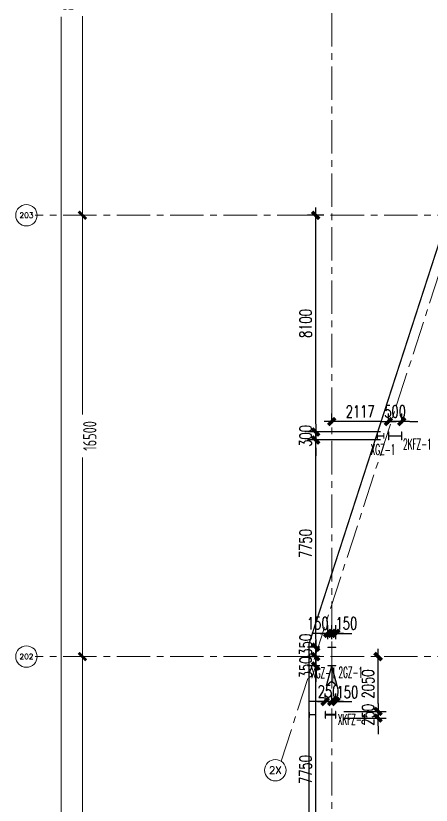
# Model space of a CAD drawing. Extents: x -1201378 to 2367219, y -619313 to 244905.
# Drawn here: x 48120 to 63660, y -53156 to -23640 of the extents above; entities that cross this region are included whole.
import ezdxf
from ezdxf.enums import TextEntityAlignment as Align

# ---------------------------------------------------------------- set-up
doc = ezdxf.new("R2010")
doc.units = 0
doc.header["$LTSCALE"] = 1000
doc.linetypes.add('CENTER', pattern=[2, 1.25, -0.25, 0.25, -0.25])
doc.linetypes.add('HIDDEN', pattern=[0.375, 0.25, -0.125])
doc.layers.get('0').update_dxf_attribs({"linetype": 'CONTINUOUS'})
doc.layers.get('Defpoints').update_dxf_attribs({"linetype": 'CONTINUOUS'})
for name, color, linetype in [('A-AXIS-DP', 126, 'CONTINUOUS'), ('S-CJGC', 5, 'CONTINUOUS'), ('S-DIMZ', 115, 'CONTINUOUS'), ('S-SGJ', 21, 'CONTINUOUS'), ('S-SHAPE2', 165, 'HIDDEN')]:
    doc.layers.add(name, color=color, linetype=linetype)
for name, color, linetype, lineweight in [('S-axis', 111, 'CONTINUOUS', 0), ('S-col', 2, 'CONTINUOUS', 0), ('S-dote', 5, 'CENTER', 0)]:
    doc.layers.add(name, color=color, linetype=linetype, lineweight=lineweight)
doc.styles.add('_TCH_AXIS', font='COMPLEX', dxfattribs={"bigfont": 'GBCBIG'})
doc.styles.add('SS1', font='tj-romans1.shx', dxfattribs={"width": 0.7, "bigfont": 'tj-hztxt1.shx'})
doc.styles.add('TSSD_Dimension', font='tssdeng.shx', dxfattribs={"width": 0.7, "bigfont": 'hztxt.shx'})
doc.dimstyles.new('S-150-ARCHI', dxfattribs={"dimscale": 150, "dimtxt": 3, "dimasz": 2, "dimexe": 2, "dimexo": 2, "dimgap": 1, "dimtad": 1, "dimdec": 0, "dimzin": 0, "dimdsep": 46, "dimtxsty": 'SS1', "dimblk1": 'TT', "dimblk2": 'TT', "dimsah": 1, "dimcen": 1, "dimclrd": 256, "dimclre": 256, "dimclrt": 256, "dimadec": 0, "dimazin": 0, "dimtfac": 1, "dimtdec": 0, "dimtix": 1, "dimtmove": 2, "dimatfit": 0, "dimldrblk": 'TT', "dimfxl": 2, "dimtolj": 1, "dimtzin": 0, "dimarcsym": 0})
doc.dimstyles.new('TSSD_200_200', dxfattribs={"dimtxt": 500, "dimasz": 200, "dimexe": 200, "dimexo": 500, "dimgap": 200, "dimtad": 1, "dimdec": 0, "dimzin": 0, "dimdsep": 46, "dimtxsty": 'TSSD_Dimension', "dimblk": 'ARCHTICK', "dimcen": 0, "dimdle": 200, "dimclrt": 7, "dimadec": 0, "dimazin": 0, "dimtfac": 1, "dimtdec": 0, "dimtix": 1, "dimtmove": 2, "dimatfit": 3, "dimfxl": 1, "dimtolj": 1, "dimtzin": 0, "dimarcsym": 0})

# ---------------------------------------------------------------- blocks, each defined once
blk = doc.blocks.new('_ArchTick')
at = {"color": 0, "linetype": 'ByBlock', "const_width": 0.5}
blk.add_lwpolyline([(-0.71, -0.71), (0.71, 0.71)], dxfattribs=at)
blk = doc.blocks.new('*D60')
at = {"layer": 'Defpoints', "color": 0, "transparency": 16777216}
for p in [(-248565, -247598), (-249387, -264098), (-248565, -264098)]:
    blk.add_point(p, dxfattribs=at)
at = {"layer": 'S-axis', "color": 0, "lineweight": -2, "transparency": 16777216}
for p, q in [((-249065, -247598), (-249587, -247598)), ((-249387, -247398), (-249387, -255042)), ((-249387, -264298), (-249387, -256654)), ((-249065, -264098), (-249587, -264098))]:
    blk.add_line(p, q, dxfattribs=at)
at = {"layer": 'S-axis', "color": 0, "lineweight": -2, "transparency": 16777216, "xscale": 200, "yscale": 200, "zscale": 200}
for p, rotation in [((-249387, -247598), 90), ((-249387, -264098), 270)]:
    blk.add_blockref('_ArchTick', p, dxfattribs=dict(at, rotation=rotation))
at = {"layer": 'S-axis', "color": 7, "transparency": 16777216, "insert": (-249112, -255848), "char_height": 500, "attachment_point": 5, "rotation": 90, "style": 'TSSD_Dimension'}
blk.add_mtext('\\A1;16500', dxfattribs=at)
blk = doc.blocks.new('*D61')
at = {"layer": 'Defpoints', "color": 0, "transparency": 16777216}
for p in [(-248565, -231098), (-249387, -247598), (-248565, -247598)]:
    blk.add_point(p, dxfattribs=at)
at = {"layer": 'S-axis', "color": 0, "lineweight": -2, "transparency": 16777216}
for p, q in [((-249065, -231098), (-249587, -231098)), ((-249387, -230898), (-249387, -238542)), ((-249387, -247798), (-249387, -240154)), ((-249065, -247598), (-249587, -247598))]:
    blk.add_line(p, q, dxfattribs=at)
at = {"layer": 'S-axis', "color": 0, "lineweight": -2, "transparency": 16777216, "xscale": 200, "yscale": 200, "zscale": 200}
for p, rotation in [((-249387, -231098), 90), ((-249387, -247598), 270)]:
    blk.add_blockref('_ArchTick', p, dxfattribs=dict(at, rotation=rotation))
at = {"layer": 'S-axis', "color": 7, "transparency": 16777216, "insert": (-249112, -239348), "char_height": 500, "attachment_point": 5, "rotation": 90, "style": 'TSSD_Dimension'}
blk.add_mtext('\\A1;16500', dxfattribs=at)
blk = doc.blocks.new('*D62')
at = {"layer": 'Defpoints', "color": 0, "transparency": 16777216}
for p in [(-248565, -214598), (-249387, -231098), (-248565, -231098)]:
    blk.add_point(p, dxfattribs=at)
at = {"layer": 'S-axis', "color": 0, "lineweight": -2, "transparency": 16777216}
for p, q in [((-249387, -214398), (-249387, -222042)), ((-249065, -214598), (-249587, -214598)), ((-249387, -231298), (-249387, -223654)), ((-249065, -231098), (-249587, -231098))]:
    blk.add_line(p, q, dxfattribs=at)
at = {"layer": 'S-axis', "color": 0, "lineweight": -2, "transparency": 16777216, "xscale": 200, "yscale": 200, "zscale": 200}
for p, rotation in [((-249387, -214598), 90), ((-249387, -231098), 270)]:
    blk.add_blockref('_ArchTick', p, dxfattribs=dict(at, rotation=rotation))
at = {"layer": 'S-axis', "color": 7, "transparency": 16777216, "insert": (-249112, -222848), "char_height": 500, "attachment_point": 5, "rotation": 90, "style": 'TSSD_Dimension'}
blk.add_mtext('\\A1;16500', dxfattribs=at)
blk = doc.blocks.new('*D114')
at = {"layer": 'Defpoints', "color": 0, "transparency": 16777216}
for p in [(-248665, -180948), (-250187, -264748), (-248665, -264748)]:
    blk.add_point(p, dxfattribs=at)
at = {"layer": 'S-axis', "color": 0, "lineweight": -2, "transparency": 16777216}
for p, q in [((-250187, -180748), (-250187, -222015)), ((-249165, -180948), (-250387, -180948)), ((-250187, -264948), (-250187, -223681)), ((-249165, -264748), (-250387, -264748))]:
    blk.add_line(p, q, dxfattribs=at)
at = {"layer": 'S-axis', "color": 0, "lineweight": -2, "transparency": 16777216, "xscale": 200, "yscale": 200, "zscale": 200}
for p, rotation in [((-250187, -180948), 90), ((-250187, -264748), 270)]:
    blk.add_blockref('_ArchTick', p, dxfattribs=dict(at, rotation=rotation))
at = {"layer": 'S-axis', "color": 7, "transparency": 16777216, "insert": (-249912, -222848), "char_height": 500, "attachment_point": 5, "rotation": 90, "style": 'TSSD_Dimension'}
blk.add_mtext('\\A1;83800', dxfattribs=at)
blk = doc.blocks.new('nt66')
at = {"layer": 'S-col'}
blk.add_lwpolyline([(-195790, 766820), (-195490, 766820), (-195490, 766808), (-195636, 766808), (-195636, 766132), (-195490, 766132), (-195490, 766120), (-195790, 766120), (-195790, 766132), (-195644, 766132), (-195644, 766808), (-195790, 766808)], close=True, dxfattribs=at)
blk = doc.blocks.new('33333')
blk.add_blockref('nt66', (-89514, -109900))
blk = doc.blocks.new('TT')
blk.add_line((-0.969, 0), (0.969, 0))
at = {"const_width": 0.45}
blk.add_lwpolyline([(-0.442, -0.442), (0.442, 0.442)], dxfattribs=at)
blk = doc.blocks.new('*D4441')
at = {"layer": 'Defpoints', "color": 0, "transparency": 16777216}
for p in [(59942, -46730), (59942, -47248), (60092, -47248)]:
    blk.add_point(p, dxfattribs=at)
at = {"layer": 'S-DIMZ', "lineweight": -2, "transparency": 16777216}
for p, q in [((59942, -46948), (59942, -46430)), ((60092, -46948), (60092, -46430)), ((59642, -46730), (59342, -46730)), ((60092, -46730), (59942, -46730)), ((60392, -46730), (60692, -46730))]:
    blk.add_line(p, q, dxfattribs=at)
at = {"layer": 'S-DIMZ', "lineweight": -2, "transparency": 16777216, "xscale": 300, "yscale": 300, "zscale": 300}
blk.add_blockref('TT', (59942, -46730), dxfattribs=at)
at = {"layer": 'S-DIMZ', "lineweight": -2, "transparency": 16777216, "xscale": 300, "yscale": 300, "zscale": 300, "rotation": 180}
blk.add_blockref('TT', (60092, -46730), dxfattribs=at)
at = {"layer": 'S-DIMZ', "transparency": 16777216, "insert": (60485, -46355), "char_height": 450, "attachment_point": 5, "style": 'SS1'}
blk.add_mtext('\\A1;150', dxfattribs=at)
blk = doc.blocks.new('*D4442')
at = {"layer": 'Defpoints', "color": 0, "transparency": 16777216}
for p in [(59792, -46730), (59792, -47248), (59942, -47248)]:
    blk.add_point(p, dxfattribs=at)
at = {"layer": 'S-DIMZ', "lineweight": -2, "transparency": 16777216}
for p, q in [((59792, -46948), (59792, -46430)), ((59942, -46948), (59942, -46430)), ((59492, -46730), (59192, -46730)), ((59942, -46730), (59792, -46730)), ((60242, -46730), (60542, -46730))]:
    blk.add_line(p, q, dxfattribs=at)
at = {"layer": 'S-DIMZ', "lineweight": -2, "transparency": 16777216, "xscale": 300, "yscale": 300, "zscale": 300}
blk.add_blockref('TT', (59792, -46730), dxfattribs=at)
at = {"layer": 'S-DIMZ', "lineweight": -2, "transparency": 16777216, "xscale": 300, "yscale": 300, "zscale": 300, "rotation": 180}
blk.add_blockref('TT', (59942, -46730), dxfattribs=at)
at = {"layer": 'S-DIMZ', "transparency": 16777216, "insert": (59416, -46355), "char_height": 450, "attachment_point": 5, "style": 'SS1'}
blk.add_mtext('\\A1;150', dxfattribs=at)
blk = doc.blocks.new('*D4443')
at = {"layer": 'Defpoints', "color": 0, "transparency": 16777216}
for p in [(59792, -47248), (59338, -47598), (59792, -47598)]:
    blk.add_point(p, dxfattribs=at)
at = {"layer": 'S-DIMZ', "lineweight": -2, "transparency": 16777216}
for p, q in [((59338, -46948), (59338, -46648)), ((59492, -47248), (59038, -47248)), ((59338, -47248), (59338, -47598)), ((59492, -47598), (59038, -47598)), ((59338, -47898), (59338, -48198))]:
    blk.add_line(p, q, dxfattribs=at)
at = {"layer": 'S-DIMZ', "lineweight": -2, "transparency": 16777216, "xscale": 300, "yscale": 300, "zscale": 300}
for p, rotation in [((59338, -47248), 270), ((59338, -47598), 90)]:
    blk.add_blockref('TT', p, dxfattribs=dict(at, rotation=rotation))
at = {"layer": 'S-DIMZ', "transparency": 16777216, "insert": (58963, -47155), "char_height": 450, "attachment_point": 5, "rotation": 90, "style": 'SS1'}
blk.add_mtext('\\A1;350', dxfattribs=at)
blk = doc.blocks.new('*D4444')
at = {"layer": 'Defpoints', "color": 0, "transparency": 16777216}
for p in [(59792, -47598), (59338, -47948), (59792, -47948)]:
    blk.add_point(p, dxfattribs=at)
at = {"layer": 'S-DIMZ', "lineweight": -2, "transparency": 16777216}
for p, q in [((59338, -47298), (59338, -46998)), ((59492, -47598), (59038, -47598)), ((59338, -47598), (59338, -47948)), ((59492, -47948), (59038, -47948)), ((59338, -48248), (59338, -48548))]:
    blk.add_line(p, q, dxfattribs=at)
at = {"layer": 'S-DIMZ', "lineweight": -2, "transparency": 16777216, "xscale": 300, "yscale": 300, "zscale": 300}
for p, rotation in [((59338, -47598), 270), ((59338, -47948), 90)]:
    blk.add_blockref('TT', p, dxfattribs=dict(at, rotation=rotation))
at = {"layer": 'S-DIMZ', "transparency": 16777216, "insert": (58963, -48002), "char_height": 450, "attachment_point": 5, "rotation": 90, "style": 'SS1'}
blk.add_mtext('\\A1;350', dxfattribs=at)
blk = doc.blocks.new('*D4775')
at = {"layer": 'Defpoints', "color": 0, "transparency": 16777216}
for p in [(59338, -47948), (59792, -47948), (59692, -55698)]:
    blk.add_point(p, dxfattribs=at)
at = {"layer": 'S-DIMZ', "lineweight": -2, "transparency": 16777216}
for p, q in [((59492, -47948), (59038, -47948)), ((59338, -55398), (59338, -48248)), ((59392, -55698), (59038, -55698))]:
    blk.add_line(p, q, dxfattribs=at)
at = {"layer": 'S-DIMZ', "lineweight": -2, "transparency": 16777216, "xscale": 300, "yscale": 300, "zscale": 300}
for p, rotation in [((59338, -47948), 90), ((59338, -55698), 270)]:
    blk.add_blockref('TT', p, dxfattribs=dict(at, rotation=rotation))
at = {"layer": 'S-DIMZ', "transparency": 16777216, "insert": (58963, -51823), "char_height": 450, "attachment_point": 5, "rotation": 90, "style": 'SS1'}
blk.add_mtext('\\A1;7750', dxfattribs=at)
blk = doc.blocks.new('*D4776')
at = {"layer": 'Defpoints', "color": 0, "transparency": 16777216}
for p in [(59338, -39498), (62059, -39498), (59792, -47248)]:
    blk.add_point(p, dxfattribs=at)
at = {"layer": 'S-DIMZ', "lineweight": -2, "transparency": 16777216}
for p, q in [((61759, -39498), (59038, -39498)), ((59338, -46948), (59338, -39798)), ((59492, -47248), (59038, -47248))]:
    blk.add_line(p, q, dxfattribs=at)
at = {"layer": 'S-DIMZ', "lineweight": -2, "transparency": 16777216, "xscale": 300, "yscale": 300, "zscale": 300}
for p, rotation in [((59338, -39498), 90), ((59338, -47248), 270)]:
    blk.add_blockref('TT', p, dxfattribs=dict(at, rotation=rotation))
at = {"layer": 'S-DIMZ', "transparency": 16777216, "insert": (58963, -43373), "char_height": 450, "attachment_point": 5, "rotation": 90, "style": 'SS1'}
blk.add_mtext('\\A1;7750', dxfattribs=at)
blk = doc.blocks.new('*D4777')
at = {"layer": 'Defpoints', "color": 0, "transparency": 16777216}
for p in [(59338, -39198), (62059, -39198), (62059, -39498)]:
    blk.add_point(p, dxfattribs=at)
at = {"layer": 'S-DIMZ', "lineweight": -2, "transparency": 16777216}
for p, q in [((59338, -38898), (59338, -38598)), ((61759, -39198), (59038, -39198)), ((59338, -39498), (59338, -39198)), ((61759, -39498), (59038, -39498)), ((59338, -39798), (59338, -40098))]:
    blk.add_line(p, q, dxfattribs=at)
at = {"layer": 'S-DIMZ', "lineweight": -2, "transparency": 16777216, "xscale": 300, "yscale": 300, "zscale": 300}
for p, rotation in [((59338, -39198), 270), ((59338, -39498), 90)]:
    blk.add_blockref('TT', p, dxfattribs=dict(at, rotation=rotation))
at = {"layer": 'S-DIMZ', "transparency": 16777216, "insert": (58963, -39348), "char_height": 450, "attachment_point": 5, "rotation": 90, "style": 'SS1'}
blk.add_mtext('\\A1;300', dxfattribs=at)
blk = doc.blocks.new('*D4778')
at = {"layer": 'Defpoints', "color": 0, "transparency": 16777216}
for p in [(59338, -31098), (59942, -31098), (62059, -39198)]:
    blk.add_point(p, dxfattribs=at)
at = {"layer": 'S-DIMZ', "lineweight": -2, "transparency": 16777216}
for p, q in [((59642, -31098), (59038, -31098)), ((59338, -38898), (59338, -31398)), ((61759, -39198), (59038, -39198))]:
    blk.add_line(p, q, dxfattribs=at)
at = {"layer": 'S-DIMZ', "lineweight": -2, "transparency": 16777216, "xscale": 300, "yscale": 300, "zscale": 300}
for p, rotation in [((59338, -31098), 90), ((59338, -39198), 270)]:
    blk.add_blockref('TT', p, dxfattribs=dict(at, rotation=rotation))
at = {"layer": 'S-DIMZ', "transparency": 16777216, "insert": (58963, -35148), "char_height": 450, "attachment_point": 5, "rotation": 90, "style": 'SS1'}
blk.add_mtext('\\A1;8100', dxfattribs=at)
blk = doc.blocks.new('*D4787')
at = {"layer": 'Defpoints', "color": 0, "transparency": 16777216}
for p in [(62059, -38812), (62059, -39198), (62559, -39198)]:
    blk.add_point(p, dxfattribs=at)
at = {"layer": 'S-DIMZ', "lineweight": -2, "transparency": 16777216}
for p, q in [((62059, -38898), (62059, -38512)), ((62559, -38898), (62559, -38512)), ((61759, -38812), (61459, -38812)), ((62559, -38812), (62059, -38812)), ((62859, -38812), (63159, -38812))]:
    blk.add_line(p, q, dxfattribs=at)
at = {"layer": 'S-DIMZ', "lineweight": -2, "transparency": 16777216, "xscale": 300, "yscale": 300, "zscale": 300}
blk.add_blockref('TT', (62059, -38812), dxfattribs=at)
at = {"layer": 'S-DIMZ', "lineweight": -2, "transparency": 16777216, "xscale": 300, "yscale": 300, "zscale": 300, "rotation": 180}
blk.add_blockref('TT', (62559, -38812), dxfattribs=at)
at = {"layer": 'S-DIMZ', "transparency": 16777216, "insert": (62309, -38437), "char_height": 450, "attachment_point": 5, "style": 'SS1'}
blk.add_mtext('\\A1;500', dxfattribs=at)
blk = doc.blocks.new('*D4788')
at = {"layer": 'Defpoints', "color": 0, "transparency": 16777216}
for p in [(59942, -38812), (59942, -39198), (62059, -39198)]:
    blk.add_point(p, dxfattribs=at)
at = {"layer": 'S-DIMZ', "lineweight": -2, "transparency": 16777216}
for p, q in [((59942, -38898), (59942, -38512)), ((62059, -38898), (62059, -38512)), ((61759, -38812), (60242, -38812))]:
    blk.add_line(p, q, dxfattribs=at)
at = {"layer": 'S-DIMZ', "lineweight": -2, "transparency": 16777216, "xscale": 300, "yscale": 300, "zscale": 300, "rotation": 180}
blk.add_blockref('TT', (59942, -38812), dxfattribs=at)
at = {"layer": 'S-DIMZ', "lineweight": -2, "transparency": 16777216, "xscale": 300, "yscale": 300, "zscale": 300}
blk.add_blockref('TT', (62059, -38812), dxfattribs=at)
at = {"layer": 'S-DIMZ', "transparency": 16777216, "insert": (61000, -38437), "char_height": 450, "attachment_point": 5, "style": 'SS1'}
blk.add_mtext('\\A1;2117', dxfattribs=at)
blk = doc.blocks.new('S-CJGC')
at = {"layer": 'S-CJGC'}
for p, q in [((-131, -119), (0, 381)), ((131, -119), (0, 381)), ((0, 381), (0, 0)), ((0, 0), (-131, -119)), ((0, 0), (131, -119))]:
    blk.add_line(p, q, dxfattribs=at)
blk.add_solid([(131, -119), (0, 0), (0, 381)], dxfattribs=at)
blk = doc.blocks.new('*D6750')
at = {"layer": 'Defpoints', "color": 0, "transparency": 16777216}
for p in [(59942, -49278), (59692, -49648), (59942, -49648)]:
    blk.add_point(p, dxfattribs=at)
at = {"layer": 'S-DIMZ', "lineweight": -2, "transparency": 16777216}
for p, q in [((59692, -49348), (59692, -48978)), ((59942, -49348), (59942, -48978)), ((59392, -49278), (59092, -49278)), ((59692, -49278), (59942, -49278)), ((60242, -49278), (60542, -49278))]:
    blk.add_line(p, q, dxfattribs=at)
at = {"layer": 'S-DIMZ', "lineweight": -2, "transparency": 16777216, "xscale": 300, "yscale": 300, "zscale": 300}
blk.add_blockref('TT', (59692, -49278), dxfattribs=at)
at = {"layer": 'S-DIMZ', "lineweight": -2, "transparency": 16777216, "xscale": 300, "yscale": 300, "zscale": 300, "rotation": 180}
blk.add_blockref('TT', (59942, -49278), dxfattribs=at)
at = {"layer": 'S-DIMZ', "transparency": 16777216, "insert": (59817, -48903), "char_height": 450, "attachment_point": 5, "style": 'SS1'}
blk.add_mtext('\\A1;250', dxfattribs=at)
blk = doc.blocks.new('*D6751')
at = {"layer": 'Defpoints', "color": 0, "transparency": 16777216}
for p in [(60092, -49278), (59942, -49648), (60092, -49648)]:
    blk.add_point(p, dxfattribs=at)
at = {"layer": 'S-DIMZ', "lineweight": -2, "transparency": 16777216}
for p, q in [((59942, -49348), (59942, -48978)), ((60092, -49348), (60092, -48978)), ((59642, -49278), (59342, -49278)), ((59942, -49278), (60092, -49278)), ((60392, -49278), (60692, -49278))]:
    blk.add_line(p, q, dxfattribs=at)
at = {"layer": 'S-DIMZ', "lineweight": -2, "transparency": 16777216, "xscale": 300, "yscale": 300, "zscale": 300}
blk.add_blockref('TT', (59942, -49278), dxfattribs=at)
at = {"layer": 'S-DIMZ', "lineweight": -2, "transparency": 16777216, "xscale": 300, "yscale": 300, "zscale": 300, "rotation": 180}
blk.add_blockref('TT', (60092, -49278), dxfattribs=at)
at = {"layer": 'S-DIMZ', "transparency": 16777216, "insert": (60523, -48925), "char_height": 450, "attachment_point": 5, "style": 'SS1'}
blk.add_mtext('\\A1;150', dxfattribs=at)
blk = doc.blocks.new('*D6752')
at = {"layer": 'Defpoints', "color": 0, "transparency": 16777216}
for p in [(60092, -49648), (61671, -49648), (60092, -49898)]:
    blk.add_point(p, dxfattribs=at)
at = {"layer": 'S-DIMZ', "lineweight": -2, "transparency": 16777216}
for p, q in [((61671, -49348), (61671, -49048)), ((60392, -49648), (61971, -49648)), ((61671, -49898), (61671, -49648)), ((60392, -49898), (61971, -49898)), ((61671, -50198), (61671, -50498))]:
    blk.add_line(p, q, dxfattribs=at)
at = {"layer": 'S-DIMZ', "lineweight": -2, "transparency": 16777216, "xscale": 300, "yscale": 300, "zscale": 300}
for p, rotation in [((61671, -49648), 270), ((61671, -49898), 90)]:
    blk.add_blockref('TT', p, dxfattribs=dict(at, rotation=rotation))
at = {"layer": 'S-DIMZ', "transparency": 16777216, "insert": (61296, -49773), "char_height": 450, "attachment_point": 5, "rotation": 90, "style": 'SS1'}
blk.add_mtext('\\A1;250', dxfattribs=at)
blk = doc.blocks.new('*D6753')
at = {"layer": 'Defpoints', "color": 0, "transparency": 16777216}
for p in [(61671, -47598), (61671, -47598), (60092, -49648)]:
    blk.add_point(p, dxfattribs=at)
at = {"layer": 'S-DIMZ', "lineweight": -2, "transparency": 16777216}
for p, q in [((61671, -49348), (61671, -47898)), ((60392, -49648), (61971, -49648))]:
    blk.add_line(p, q, dxfattribs=at)
at = {"layer": 'S-DIMZ', "lineweight": -2, "transparency": 16777216, "xscale": 300, "yscale": 300, "zscale": 300}
for p, rotation in [((61671, -47598), 90), ((61671, -49648), 270)]:
    blk.add_blockref('TT', p, dxfattribs=dict(at, rotation=rotation))
at = {"layer": 'S-DIMZ', "transparency": 16777216, "insert": (61296, -48623), "char_height": 450, "attachment_point": 5, "rotation": 90, "style": 'SS1'}
blk.add_mtext('\\A1;2050', dxfattribs=at)
blk = doc.blocks.new('2#轴网')
at = {"layer": 'S-axis'}
for centre in [(-251479.7, -231097), (-251479.7, -247597), (-242170.8, -251846.6)]:
    blk.add_circle(centre, 400, dxfattribs=at)
at = {"layer": 'S-dote'}
for p, q in [((-240058.5, -270787), (-240058.5, -175198.2)), ((-74854.3, -231098.2), (-251154.3, -231098.2)), ((-74854.3, -247598.2), (-251154.3, -247598.2))]:
    blk.add_line(p, q, dxfattribs=at)
blk.add_lwpolyline([(-241957, -251508.6), (-218110.9, -178014.1)], dxfattribs=at)
at = {"layer": 'S-axis', "style": '_TCH_AXIS'}
for s, height, p, p2 in [('203', 202.97, (-251740.6, -231198.5), (-251218.7, -231198.5)), ('202', 202.97, (-251740.6, -247698.5), (-251218.7, -247698.5)), ('2X', 270.86, (-242415.9, -251982), (-241925.8, -251982))]:
    blk.add_text(s, height=height, dxfattribs=at).set_placement(p, p2, align=Align.FIT)
at = {"layer": 'S-axis'}
for base, p1, p2, picture, middle in [((-250186.9, -264748.2), (-248664.7, -180948.2), (-248664.7, -264748.2), '*D114', (-249911.9, -222848.2)), ((-249386.9, -231098.2), (-248564.7, -214598.2), (-248564.7, -231098.2), '*D62', (-249111.9, -222848.2)), ((-249386.9, -247598.2), (-248564.7, -231098.2), (-248564.7, -247598.2), '*D61', (-249111.9, -239348.2)), ((-249386.9, -264098.2), (-248564.7, -247598.2), (-248564.7, -264098.2), '*D60', (-249111.9, -255848.2))]:
    dim = blk.add_linear_dim(base=base, p1=p1, p2=p2, angle=270, dimstyle='TSSD_200_200', dxfattribs=at)
    dim.commit()
    dim.dimension.update_dxf_attribs({"geometry": picture, "text_midpoint": middle, "dimtype": 161})

msp = doc.modelspace()

# ---------------------------------------------------------------- linework, layer by layer
at = {"layer": 'A-AXIS-DP', "color": 1, "ltscale": 10000}
msp.add_lwpolyline([(59703.5, -49648.3), (59691.5, -49648.3), (59691.5, -49898.3), (59703.5, -49898.3), (59703.5, -49777.3), (60079.5, -49777.3), (60079.5, -49898.3), (60091.5, -49898.3), (60091.5, -49648.3), (60079.5, -49648.3), (60079.5, -49769.3), (59703.5, -49769.3)], close=True, dxfattribs=at)
at = {"layer": 'S-col', "color": 6}
msp.add_lwpolyline([(61893.6, -39248.2), (61893.6, -39448.2), (61881.6, -39448.2), (61881.6, -39352.2), (61655.6, -39352.2), (61655.6, -39448.2), (61643.6, -39448.2), (61643.6, -39248.2), (61655.6, -39248.2), (61655.6, -39344.2), (61881.6, -39344.2), (61881.6, -39248.2)], close=True, dxfattribs=at)
at = {"layer": 'S-col'}
for points in [[(62558.6, -39498.2), (62558.6, -39198.2), (62546.6, -39198.2), (62546.6, -39344.2), (62070.6, -39344.2), (62070.6, -39198.2), (62058.6, -39198.2), (62058.6, -39498.2), (62070.6, -39498.2), (62070.6, -39352.2), (62546.6, -39352.2), (62546.6, -39498.2)], [(59341.5, -47498.2), (59341.5, -47698.2), (59329.5, -47698.2), (59329.5, -47602.2), (59103.5, -47602.2), (59103.5, -47698.2), (59091.5, -47698.2), (59091.5, -47498.2), (59103.5, -47498.2), (59103.5, -47594.2), (59329.5, -47594.2), (59329.5, -47498.2)]]:
    msp.add_lwpolyline(points, close=True, dxfattribs=at)
at = {"layer": 'S-col', "color": 3}
msp.add_lwpolyline([(59341.5, -49673.3), (59341.5, -49873.3), (59329.5, -49873.3), (59329.5, -49777.3), (59103.5, -49777.3), (59103.5, -49873.3), (59091.5, -49873.3), (59091.5, -49673.3), (59103.5, -49673.3), (59103.5, -49769.3), (59329.5, -49769.3), (59329.5, -49673.3)], close=True, dxfattribs=at)
at = {"layer": 'S-SHAPE2', "ltscale": 2, "const_width": 50}
msp.add_lwpolyline([(216991.5, -39196.8), (216991.5, -64698.2), (59091.5, -64698.2), (59091.5, -47113.7), (80543.5, 19001.8), (216991.5, 19001.8), (216991.5, 10151.8)], dxfattribs=at)

# ---------------------------------------------------------------- block references
at = {"layer": 'S-axis'}
msp.add_blockref('2#轴网', (300000, 200000), dxfattribs=at)
at = {"layer": 'S-CJGC', "xscale": 1.5, "yscale": 1.5, "zscale": 1.5}
msp.add_blockref('S-CJGC', (59941.5, -48519.9), dxfattribs=at)
at = {"layer": 'S-col'}
msp.add_blockref('33333', (345095.7, -704168.2), dxfattribs=at)

# ---------------------------------------------------------------- texts
at = {"layer": 'S-SGJ', "style": 'SS1', "width": 0.5}
for s, p in [('2KFZ-1', (62607.4, -39652.8)), ('XGZ-1', (61396.7, -39860.3)), ('XGZ-1', (59172.3, -48200.9)), ('2GZ-1', (60192.2, -48187.1)), ('XKFZ-1', (60165, -49948))]:
    msp.add_text(s, height=400, dxfattribs=at).set_placement(p, align=Align.MIDDLE_LEFT)

# ---------------------------------------------------------------- dimensions: what is measured, and where the dimension line sits
at = {"layer": 'S-DIMZ'}
for base, p1, p2, picture, middle in [((59338.4, -31098.2), (62058.6, -39198.2), (59941.5, -31098.2), '*D4778', (58963.4, -35148.2)), ((59338.4, -39198.2), (62058.6, -39498.2), (62058.6, -39198.2), '*D4777', (58963.4, -39348.2)), ((59338.4, -39498.2), (59791.5, -47248.2), (62058.6, -39498.2), '*D4776', (58963.4, -43373.2)), ((61671.1, -47598.2), (60091.5, -49648.3), (61671.1, -47598.2), '*D6753', (61296.1, -48623.2)), ((59338.4, -47948.2), (59691.5, -55698.2), (59791.5, -47948.2), '*D4775', (58963.4, -51823.2)), ((61671.1, -49648.3), (60091.5, -49898.3), (60091.5, -49648.3), '*D6752', (61296.1, -49773.3))]:
    dim = msp.add_linear_dim(base=base, p1=p1, p2=p2, angle=90, dimstyle='S-150-ARCHI', dxfattribs=at)
    dim.commit()
    dim.dimension.update_dxf_attribs({"geometry": picture, "text_midpoint": middle})
for base, p1, p2, picture, middle in [((59941.5, -38811.6), (62058.6, -39198.2), (59941.5, -39198.2), '*D4788', (61000.1, -38436.6)), ((62058.6, -38811.6), (62558.6, -39198.2), (62058.6, -39198.2), '*D4787', (62308.6, -38436.6)), ((59941.5, -49277.8), (59691.5, -49648.3), (59941.5, -49648.3), '*D6750', (59816.5, -48902.8))]:
    dim = msp.add_linear_dim(base=base, p1=p1, p2=p2, dimstyle='S-150-ARCHI', dxfattribs=at)
    dim.commit()
    dim.dimension.update_dxf_attribs({"geometry": picture, "text_midpoint": middle})
for base, p1, p2, picture, middle in [((59791.5, -46730.4), (59941.5, -47248.2), (59791.5, -47248.2), '*D4442', (59416, -46355.4)), ((59941.5, -46730.4), (60091.5, -47248.2), (59941.5, -47248.2), '*D4441', (60484.5, -46355.4)), ((60091.5, -49277.8), (59941.5, -49648.3), (60091.5, -49648.3), '*D6751', (60523.2, -48925.4))]:
    dim = msp.add_linear_dim(base=base, p1=p1, p2=p2, dimstyle='S-150-ARCHI', dxfattribs=at)
    dim.commit()
    dim.dimension.update_dxf_attribs({"geometry": picture, "text_midpoint": middle, "dimtype": 160})
for base, p1, p2, picture, middle in [((59338.4, -47598.2), (59791.5, -47248.2), (59791.5, -47598.2), '*D4443', (58963.4, -47155.2)), ((59338.4, -47948.2), (59791.5, -47598.2), (59791.5, -47948.2), '*D4444', (58963.4, -48002.1))]:
    dim = msp.add_linear_dim(base=base, p1=p1, p2=p2, angle=90, dimstyle='S-150-ARCHI', dxfattribs=at)
    dim.commit()
    dim.dimension.update_dxf_attribs({"geometry": picture, "text_midpoint": middle, "dimtype": 160})

doc.saveas('drawing.dxf')
